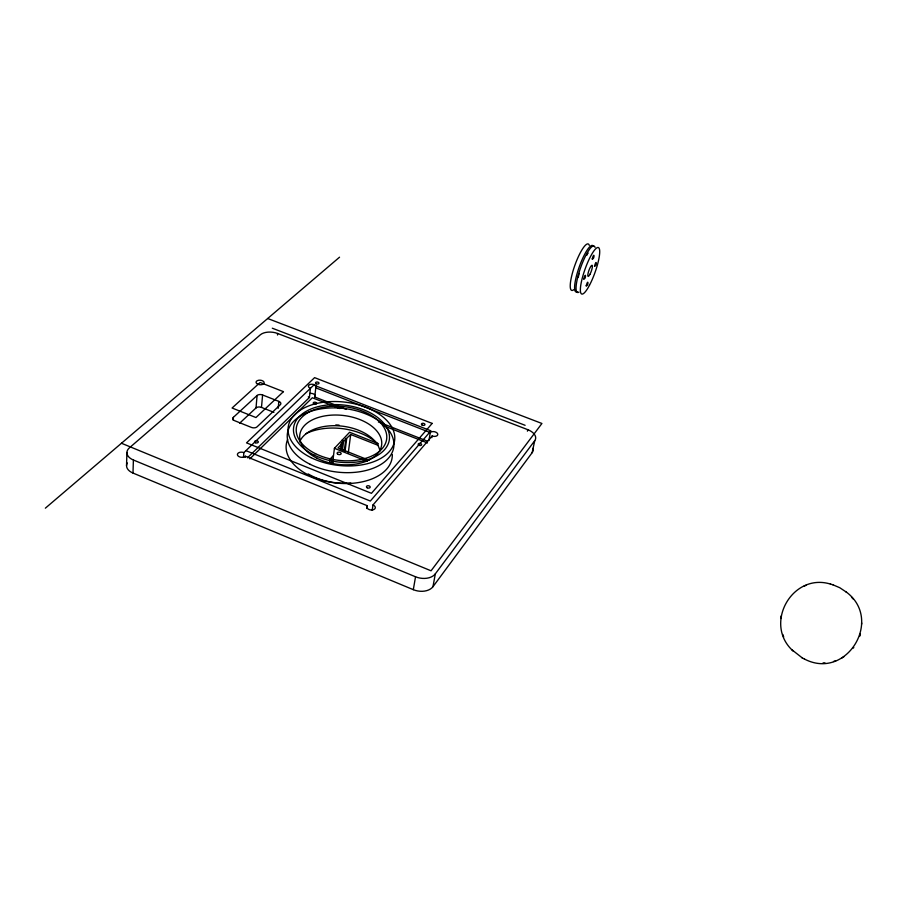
<?xml version="1.0" encoding="UTF-8"?>
<svg xmlns="http://www.w3.org/2000/svg" width="907" height="907" viewBox="0 0 907 907"><rect width="100%" height="100%" fill="white"/><g stroke="black" fill="none" stroke-linecap="round" stroke-linejoin="round"><path stroke-width="1.36" d="M845.891 591.749C883.985 619.322 846.435 681.134 804.384 659.004M126.538 465.54L126.912 452.502M132.989 473.057L133.397 460.008A14.671 8.741 1.2 0 1 129.452 447.786L260.343 334.796A12.755 6.939 5.6 0 1 277.644 333.481L527.738 429.657A13.049 7.619 11.9 0 1 534.756 440.666L532.137 452.706L432.968 586.704A14.784 9.886 9.2 0 1 413.309 589.675L132.989 473.057A14.58 8.775 1 0 1 127.275 462.955M830.676 584.142C792.752 572.317 763.569 622.973 792.264 650.217M233.156 420.145L233.371 417.333L257.089 395.486A4.036 2.313 4.9 0 1 262.599 394.976L278.846 401.393A4.047 2.336 5.3 0 1 280.331 404.681L257.078 426.834A4.15 2.438 4.5 0 1 251.398 427.412L234.766 420.746A4.15 2.426 4.1 0 1 233.371 417.333M243.473 457.377L243.87 452.616L313.754 385.09L430.927 430.836L370.328 501.038L245.876 450.632M245.241 457.411L245.332 456.21A4.274 2.574 3.9 0 1 239.493 456.856A4.274 2.574 3.9 0 1 238.019 453.251A4.274 2.574 3.9 0 1 243.87 452.616M239.584 423.252L256.012 407.935L257.089 395.486M273.914 412.345L261.488 407.413L262.599 394.976M277.497 335L277.644 333.481M278.177 408.297L278.846 401.393M247.498 457.808L309.412 397.481L310.432 388.332A3.945 2.245 6.3 0 1 308.89 385.158A3.945 2.245 6.3 0 1 314.219 384.67A3.945 2.245 6.3 0 1 315.772 387.845L314.74 396.971L346.395 409.397M329.581 462.808L330.035 459.112L333.164 455.802M780.938 618.506L781.086 617.282M781.12 617.032L781.267 615.796M332.484 463.749L334.422 448.296L349.603 432.265L378.038 443.523M340.51 449.963L341.372 443.251L350.703 434.487L378.151 445.348M341.451 448.92L342.143 443.557L341.372 443.251M342.37 450.666L343.64 440.836L342.075 440.224M344.263 451.062L345.896 438.444M345.034 451.38L346.678 438.75M348.311 452.684L350.703 434.487M366.893 508.067L367.233 505.698L245.332 456.21M372.199 510.301L372.981 504.972L432.151 435.95A3.979 2.347 9.5 0 0 437.401 435.383A3.979 2.347 9.5 0 0 435.519 432.027A3.979 2.347 9.5 0 0 430.269 432.582L315.772 387.845M428.932 440.564L430.269 432.582M431.857 437.662L432.151 435.95M413.309 589.675L415.542 576.784A14.875 9.841 9.3 0 0 435.315 573.859L534.756 440.666M432.968 586.704L435.315 573.859M527.409 431.165L527.738 429.657M859.621 636.431L859.972 635.24M860.051 634.968L860.403 633.778M586.738 255.4L587.26 254.085M579.154 273.426L578.201 277.463M587.543 253.575L588.201 253.087M853.34 648.097L853.804 647.507M342.143 443.557L338.039 447.911L368.945 460.234M249.822 458.885L312.337 397.754L339.819 408.547M45.35 508.181L339.547 257.191M841.707 658.051L843.963 656.691M804.044 586.16L806.346 585.23M833.499 661.486L835.869 660.715M822.887 663.085L823.749 663.051M824.146 663.028L825.064 662.994M832.796 584.754L839.757 587.713L846.469 592.192M830.381 584.051L832.943 584.8M267.678 318.504L541.921 423.478L431.052 570.798L121.459 443.251M272.304 328.209L525.119 425.304M378.366 421.936L427.526 441.221M382.992 425.496L427.492 442.956M334.422 448.296L367.199 461.38M330.035 459.112L333.334 460.439M133.397 460.008L415.542 576.784M791.63 649.559L802.276 657.915M802.015 657.779L804.52 659.072M792.548 650.512L793.149 651.124M851.537 597.112L852.988 598.881M783.682 636.929L782.798 634.481M861.65 624.095L861.627 622.86M392.312 454.554A53.343 32.119 6.8 0 1 333.266 482.649A53.343 32.119 6.8 0 1 287.61 439.51M299.605 441.97A41.03 24.704 6.8 0 1 341.86 426.109A41.03 24.704 6.8 0 1 379.954 451.017M331.474 463.953A1.973 1.429 42 0 1 333.3 462.048M578.961 292.156A24.67 5.317 -70.4 0 1 580.786 267.214A24.67 5.317 -70.4 0 1 595.049 247.384M573.927 289.594A24.648 5.408 -70.4 0 1 574.539 266.227A24.648 5.408 -70.4 0 1 589.289 245.355M577.532 291.646A24.67 5.34 -70.4 0 1 578.893 267.894A24.67 5.34 -70.4 0 1 593.303 246.16M532.851 448.387A12.981 7.653 11.9 0 1 532.137 452.706M305.84 433.75A47.731 28.899 6.7 0 1 377.992 444.101M315.194 396.2A3.923 2.256 6.3 0 1 314.74 396.971M309.412 397.481A3.923 2.256 6.3 0 1 308.289 396.847M309.843 393.434A3.923 2.256 6.3 0 1 315.16 395.509M372.981 504.972A4.297 2.71 7.6 0 1 374.84 508.793A4.297 2.71 7.6 0 1 369.081 509.519A4.297 2.71 7.6 0 1 367.233 505.698M350.794 483.034A47.799 28.865 6.7 0 1 308.165 473.93M335.783 424.918A47.799 28.865 6.7 0 1 339.025 425.1M366.847 507.149A1.882 1.19 7.4 0 1 366.904 508.487M256.012 407.935A4.013 2.336 4.8 0 1 261.488 407.413M583.745 278.982C586.239 279.537 586.047 270.365 583.745 278.982M586.183 285.841C588.62 286.306 588.462 277.451 586.183 285.841M592.214 258.971C594.686 259.527 594.527 250.377 592.214 258.971M594.527 266.08C596.874 266.771 596.863 257.645 594.527 266.08M432.174 423.41L371.451 493.317L246.534 442.877L314.593 377.641L432.174 423.41M283.438 391.654L255.955 417.537L232.079 408.014L260.105 382.482L283.438 391.654M255.423 442.729A1.882 1.122 4.5 0 0 258.325 441.992A1.882 1.122 4.5 0 0 255.593 440.791A1.882 1.122 4.5 0 0 255.423 442.729M310.954 457.616A53.638 31.813 6.9 0 0 394.613 440.564A53.638 31.813 6.9 0 0 318.663 403.059A53.638 31.813 6.9 0 0 310.954 457.616M367.21 487.785A1.893 1.179 7.5 0 0 370.181 487.184A1.893 1.179 7.5 0 0 367.528 485.778A1.893 1.179 7.5 0 0 367.21 487.785M422.072 425.043A1.78 1.043 9.2 0 0 424.93 424.703A1.78 1.043 9.2 0 0 422.571 423.297A1.78 1.043 9.2 0 0 422.072 425.043M316.192 383.763A1.757 0.998 6.5 0 0 318.992 383.298A1.757 0.998 6.5 0 0 316.566 382.062A1.757 0.998 6.5 0 0 316.192 383.763M310.115 464.293A53.615 31.983 6.9 0 0 393.763 447.049A53.615 31.983 6.9 0 0 317.869 409.442A53.615 31.983 6.9 0 0 310.115 464.293M317.076 458.284A41.234 24.591 6.9 0 0 381.598 445.292A41.234 24.591 6.9 0 0 323.493 416.166A41.234 24.591 6.9 0 0 317.076 458.284M315.591 453.715A45.497 26.972 6.9 0 0 386.62 439.351A45.497 26.972 6.9 0 0 322.302 407.458A45.497 26.972 6.9 0 0 315.591 453.715M314.049 455.042A48.252 28.616 6.9 0 0 389.341 439.736A48.252 28.616 6.9 0 0 321.044 405.973A48.252 28.616 6.9 0 0 314.049 455.042M337.926 454.294A2.052 1.236 6.7 0 0 341.168 453.67A2.052 1.236 6.7 0 0 338.322 452.185A2.052 1.236 6.7 0 0 337.926 454.294M589.459 285.297A24.693 5.249 -70.3 0 0 598.677 247.724A24.693 5.249 -70.3 0 0 581.965 279.333A24.693 5.249 -70.3 0 0 589.459 285.297M589.981 274.265A5.918 1.258 -70.3 0 0 592.158 265.309A5.918 1.258 -70.3 0 0 588.144 272.95A5.918 1.258 -70.3 0 0 589.981 274.265M257.747 384.205A4.047 2.29 5 0 0 264.13 382.947A4.047 2.29 5 0 0 258.45 380.282A4.047 2.29 5 0 0 257.747 384.205M418.773 445.156A1.757 1.054 9.1 0 0 421.608 444.815A1.757 1.054 9.1 0 0 419.272 443.41A1.757 1.054 9.1 0 0 418.773 445.156M313.913 403.932A1.746 1.009 6.3 0 0 316.679 403.456A1.746 1.009 6.3 0 0 314.287 402.22A1.746 1.009 6.3 0 0 313.913 403.932"/></g></svg>
